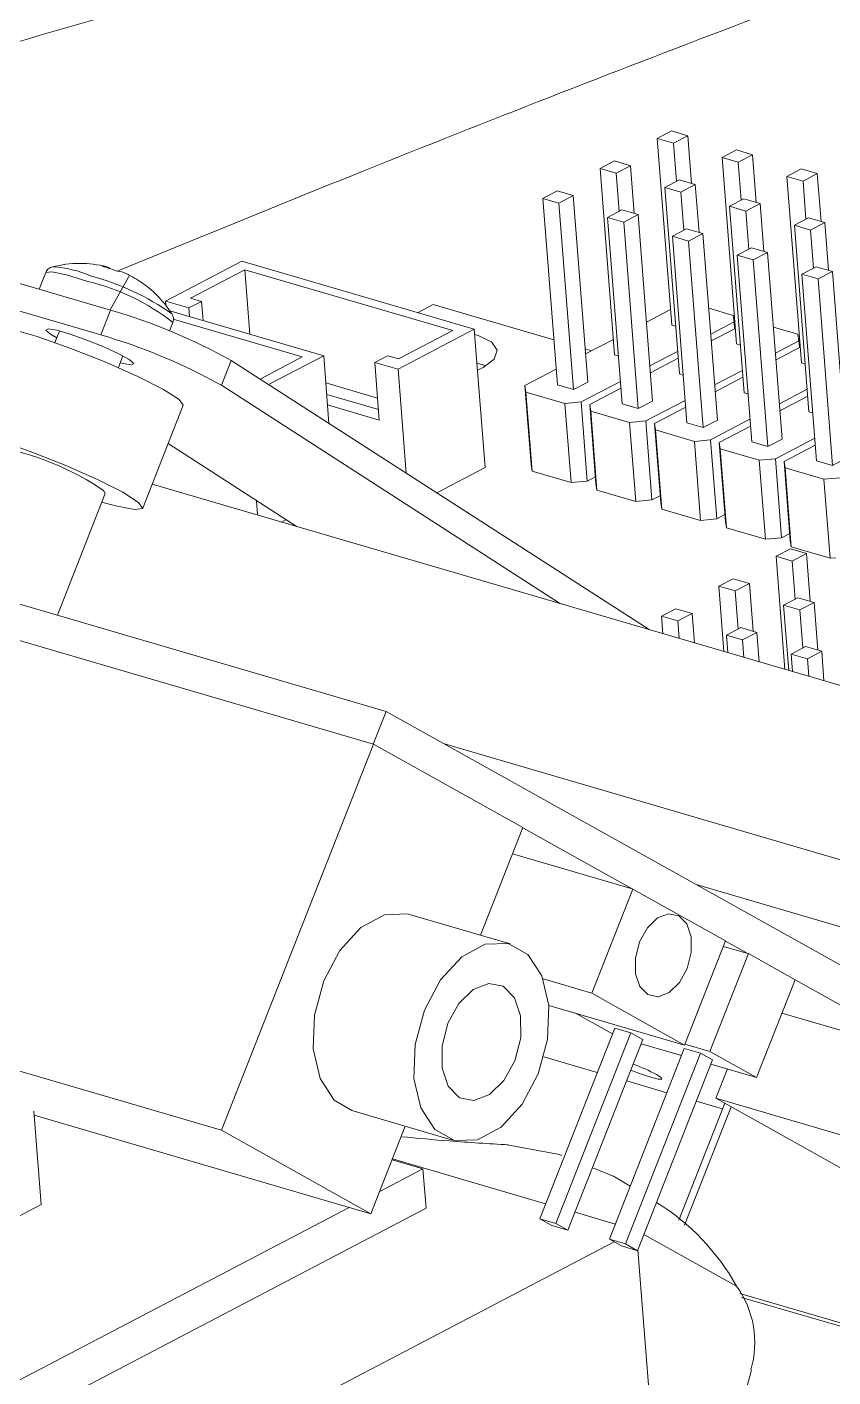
# Model space of a CAD drawing. Header units: inches. Extents: x 0 to 46.8, y 0 to 33.1.
# Drawn here: x 22.168 to 22.354, y 15.9044 to 16.2161 of the extents above; entities that cross this region are included whole.
import ezdxf

# ---------------------------------------------------------------- set-up
doc = ezdxf.new("R2010")
doc.units = ezdxf.units.IN
doc.header["$MEASUREMENT"] = 0

msp = doc.modelspace()

# ---------------------------------------------------------------- linework, layer by layer
at = {"color": 7, "linetype": 'Continuous', "lineweight": 15}
for p, q in [((22.3167824841, 16.1920836624), (22.3134801042, 16.1903544805)), ((22.3134801042, 16.1903544805), (22.3172174299, 16.1892609008)), ((22.316839151, 16.147286975), (22.3134801042, 16.1903544805)), ((22.3205198098, 16.1909900827), (22.3167824841, 16.1920836624)), ((22.3172174299, 16.1892609008), (22.3205198098, 16.1909900827)), ((22.3213803916, 16.1799562642), (22.3205198098, 16.1909900827)), ((22.3179031955, 16.1804684609), (22.3172174299, 16.1892609008)), ((22.3317317894, 16.1877093428), (22.3284294095, 16.1859801608)), ((22.3354691151, 16.186615763), (22.3317317894, 16.1877093428)), ((22.3321667352, 16.1848865811), (22.3354691151, 16.186615763)), ((22.3363296969, 16.1755819445), (22.3354691151, 16.186615763)), ((22.3035729258, 16.1851669144), (22.3002705459, 16.1834377324)), ((22.3002705459, 16.1834377324), (22.3040078715, 16.1823441527)), ((22.3036295927, 16.140370227), (22.3002705459, 16.1834377324)), ((22.3073102514, 16.1840733347), (22.3035729258, 16.1851669144)), ((22.3040078715, 16.1823441527), (22.3073102514, 16.1840733347)), ((22.3081708333, 16.1730395161), (22.3073102514, 16.1840733347)), ((22.3284294095, 16.1859801608), (22.3321667352, 16.1848865811)), ((22.3317884563, 16.1429126553), (22.3284294095, 16.1859801608)), ((22.3328525008, 16.1760941412), (22.3321667352, 16.1848865811)), ((22.3046936372, 16.1735517128), (22.3040078715, 16.1823441527)), ((22.3185222311, 16.1807925947), (22.3152198512, 16.1790634128)), ((22.3222595567, 16.179699015), (22.3185222311, 16.1807925947)), ((22.346681092, 16.1833350239), (22.3433787121, 16.181605842)), ((22.3433787121, 16.181605842), (22.3471160391, 16.1805122619)), ((22.3467377589, 16.1385383365), (22.3433787121, 16.181605842)), ((22.350418419, 16.1822414438), (22.346681092, 16.1833350239)), ((22.3471160391, 16.1805122619), (22.350418419, 16.1822414438)), ((22.3478018048, 16.171719822), (22.3471160391, 16.1805122619)), ((22.3512790008, 16.1712076253), (22.350418419, 16.1822414438)), ((22.2903633674, 16.1782501663), (22.2870609876, 16.1765209844)), ((22.2941006931, 16.1771565866), (22.2903633674, 16.1782501663)), ((22.2907983132, 16.1754274047), (22.2941006931, 16.1771565866)), ((22.2974597399, 16.1340890811), (22.2941006931, 16.1771565866)), ((22.3152198512, 16.1790634128), (22.3189571768, 16.1779698331)), ((22.318578898, 16.1359959073), (22.3152198512, 16.1790634128)), ((22.3189571768, 16.1779698331), (22.3222595567, 16.179699015)), ((22.3196429425, 16.1691773932), (22.3189571768, 16.1779698331)), ((22.3231201385, 16.1686651965), (22.3222595567, 16.179699015)), ((22.2870609876, 16.1765209844), (22.2907983132, 16.1754274047)), ((22.2904200343, 16.1334534789), (22.2870609876, 16.1765209844)), ((22.29415736, 16.1323598992), (22.2907983132, 16.1754274047)), ((22.3334715336, 16.1764182759), (22.3301691537, 16.1746890939)), ((22.3301691537, 16.1746890939), (22.3339064807, 16.1735955138)), ((22.3335282005, 16.1316215884), (22.3301691537, 16.1746890939)), ((22.3372088606, 16.1753246958), (22.3334715336, 16.1764182759)), ((22.3339064807, 16.1735955138), (22.3372088606, 16.1753246958)), ((22.3380694425, 16.1642908772), (22.3372088606, 16.1753246958)), ((22.3053126727, 16.1738758467), (22.3020102928, 16.1721466647)), ((22.3020102928, 16.1721466647), (22.3057476185, 16.171053085)), ((22.3053693396, 16.1290791593), (22.3020102928, 16.1721466647)), ((22.3090499984, 16.172782267), (22.3053126727, 16.1738758467)), ((22.3057476185, 16.171053085), (22.3090499984, 16.172782267)), ((22.3091066653, 16.1279855795), (22.3057476185, 16.171053085)), ((22.3124090452, 16.1297147615), (22.3090499984, 16.172782267)), ((22.3345922464, 16.1648030739), (22.3339064807, 16.1735955138)), ((22.3484208382, 16.1720439564), (22.3451184583, 16.1703147745)), ((22.3521581639, 16.1709503767), (22.3484208382, 16.1720439564)), ((22.348855784, 16.1692211948), (22.3521581639, 16.1709503767)), ((22.3530187457, 16.1599165582), (22.3521581639, 16.1709503767)), ((22.3202619753, 16.1695015278), (22.3169595954, 16.1677723459)), ((22.3239993023, 16.1684079477), (22.3202619753, 16.1695015278)), ((22.3206969224, 16.1666787658), (22.3239993023, 16.1684079477)), ((22.3273583491, 16.1253404422), (22.3239993023, 16.1684079477)), ((22.3451184583, 16.1703147745), (22.348855784, 16.1692211948)), ((22.3484775051, 16.127247269), (22.3451184583, 16.1703147745)), ((22.3495415496, 16.1604287549), (22.348855784, 16.1692211948)), ((22.3169595954, 16.1677723459), (22.3206969224, 16.1666787658)), ((22.3203186422, 16.1247048404), (22.3169595954, 16.1677723459)), ((22.3240559692, 16.1236112603), (22.3206969224, 16.1666787658)), ((22.3352112799, 16.1651272084), (22.3319089, 16.1633980264)), ((22.3389486055, 16.1640336287), (22.3352112799, 16.1651272084)), ((22.217578461, 16.1619962722), (22.2000097403, 16.152796993)), ((22.2712464552, 16.146292468), (22.217578461, 16.1619962722)), ((22.3319089, 16.1633980264), (22.3356462256, 16.1623044467)), ((22.3352679468, 16.1203305209), (22.3319089, 16.1633980264)), ((22.3356462256, 16.1623044467), (22.3389486055, 16.1640336287)), ((22.3390052724, 16.1192369412), (22.3356462256, 16.1623044467)), ((22.3423076523, 16.1209661232), (22.3389486055, 16.1640336287)), ((22.1873279583, 16.1507288907), (22.1569466877, 16.1596187613)), ((22.1723585581, 16.1594163254), (22.1708402578, 16.1555533865)), ((22.1870758183, 16.1604996844), (22.1870352694, 16.1603364874)), ((22.1915478178, 16.1584984473), (22.1872465903, 16.1507526915)), ((22.2183052926, 16.1600584763), (22.2057562064, 16.1534875627)), ((22.2662925656, 16.1460169093), (22.2183052926, 16.1600584763)), ((22.2194670773, 16.1451628307), (22.2183052926, 16.1600584763)), ((22.3501605835, 16.1607528892), (22.3468582036, 16.1590237073)), ((22.3468582036, 16.1590237073), (22.3505955295, 16.1579301275)), ((22.3502172504, 16.1159562018), (22.3468582036, 16.1590237073)), ((22.3538979094, 16.1596593094), (22.3501605835, 16.1607528892)), ((22.3505955295, 16.1579301275), (22.3538979094, 16.1596593094)), ((22.3572569562, 16.1165918039), (22.3538979094, 16.1596593094)), ((22.3539545763, 16.114862622), (22.3505955295, 16.1579301275)), ((22.1850739414, 16.1449940551), (22.1546926707, 16.1538839257)), ((22.2000097403, 16.152796993), (22.2000877843, 16.1517963639)), ((22.2000097403, 16.152796993), (22.2053914813, 16.1512222405)), ((22.2082975895, 16.1527439279), (22.2053914813, 16.1512222405)), ((22.2057562064, 16.1534875627), (22.2082975895, 16.1527439279)), ((22.2086418214, 16.1483304112), (22.2082975895, 16.1527439279)), ((22.1850739414, 16.1449940551), (22.1873279583, 16.1507288907)), ((22.2365002077, 16.1401787518), (22.2009831112, 16.1505714176)), ((22.2053914813, 16.1512222405), (22.2055463856, 16.149236158)), ((22.2617940729, 16.1520304564), (22.2581527678, 16.1501238075)), ((22.2896058356, 16.1438924501), (22.2617940729, 16.1520304564)), ((22.3109849391, 16.1479737339), (22.3165579861, 16.1508918755)), ((22.3309862364, 16.1495087677), (22.3253445862, 16.1511595722)), ((22.3309862364, 16.1495087677), (22.3312167526, 16.1480127004)), ((22.2008956846, 16.145920609), (22.2016717171, 16.1478950721)), ((22.231546303, 16.1399031896), (22.2017673009, 16.1486168303)), ((22.2536777344, 16.1370931889), (22.2712464552, 16.146292468)), ((22.2537434794, 16.1394459957), (22.2662925656, 16.1460169093)), ((22.2712464552, 16.146292468), (22.2737372735, 16.1143568206)), ((22.316839151, 16.147286975), (22.3177183154, 16.1470297225)), ((22.3258108046, 16.1451820547), (22.3312167526, 16.1480127004)), ((22.3259342444, 16.1435994142), (22.3315072914, 16.1465175558)), ((22.3312167526, 16.1480127004), (22.3313401897, 16.1464300706)), ((22.3459355416, 16.145134448), (22.3402938915, 16.1467852526)), ((22.175505437, 16.1458973659), (22.1744523464, 16.1432179988)), ((22.2969499989, 16.1406248019), (22.3033484278, 16.1439751274)), ((22.3317884563, 16.1429126553), (22.332667618, 16.1426554036)), ((22.3407601099, 16.140807735), (22.3461660579, 16.1436383808)), ((22.3459355416, 16.145134448), (22.3461660579, 16.1436383808)), ((22.3461660579, 16.1436383808), (22.346289495, 16.1420557509)), ((22.2508972456, 16.0580767414), (21.9683907142, 16.1407410425)), ((22.1891089162, 16.1374573671), (22.1901620261, 16.1401367444)), ((22.2218087034, 16.1348044179), (22.231546303, 16.1399031896)), ((22.2237938159, 16.1335254703), (22.2365002077, 16.1401787518)), ((22.2365002077, 16.1401787518), (22.2377188544, 16.1245540596)), ((22.2512020962, 16.1401896304), (22.2482959879, 16.138667943)), ((22.2512020962, 16.1401896304), (22.2537434794, 16.1394459957)), ((22.2983205377, 16.1413424392), (22.2968606958, 16.1417696038)), ((22.3036295927, 16.140370227), (22.3045087571, 16.1401129745)), ((22.3117758644, 16.1378331227), (22.3181742933, 16.1411834482)), ((22.3408835469, 16.1392250954), (22.3464565939, 16.142143237)), ((22.2151338285, 16.139104807), (22.2128798116, 16.1333699714)), ((22.3116068199, 16.0769505628), (22.2151338285, 16.139104807)), ((22.2493350151, 16.1253462152), (22.2482959879, 16.138667943)), ((22.2482959879, 16.138667943), (22.2536777344, 16.1370931889)), ((22.2536777344, 16.1370931889), (22.2555518203, 16.1130648825)), ((22.2829500284, 16.1332941807), (22.2901388694, 16.1370583794)), ((22.3118993042, 16.1362504823), (22.318297733, 16.1396008078)), ((22.3267251697, 16.1334588031), (22.3331235985, 16.1368091286)), ((22.3467377589, 16.1385383365), (22.3476169232, 16.138281084)), ((22.2489401719, 16.1304087455), (22.2369894847, 16.1339056388)), ((22.29415736, 16.1323598992), (22.2974597399, 16.1340890811)), ((22.2958811753, 16.1295103949), (22.3049647349, 16.1342667002)), ((22.318578898, 16.1359959073), (22.3194580596, 16.1357386556)), ((22.3268486067, 16.1318761634), (22.3332470356, 16.1352264889)), ((22.2911691267, 16.0829308476), (22.2128798116, 16.1333699714)), ((22.249145691, 16.1277736578), (22.2371950037, 16.1312705511)), ((22.2829500284, 16.1332941807), (22.2831805446, 16.1317981135)), ((22.2829500284, 16.1332941807), (22.2843733532, 16.1150452393)), ((22.292150124, 16.1291735228), (22.2831805446, 16.1317981135)), ((22.2831805446, 16.1317981135), (22.2846038694, 16.113549172)), ((22.2904200343, 16.1334534789), (22.29415736, 16.1323598992)), ((22.2978993337, 16.1289198611), (22.3050881747, 16.1326840597)), ((22.3335282005, 16.1316215884), (22.3344073649, 16.1313643359)), ((22.3416744736, 16.1290844838), (22.3480729025, 16.1324348093)), ((22.3417979106, 16.1275018442), (22.3481963395, 16.1308521697)), ((22.1947438604, 16.1049763143), (22.2040871474, 16.1287481448)), ((22.2373843278, 16.1288431085), (22.2493350151, 16.1253462152)), ((22.292150124, 16.1291735228), (22.2958811753, 16.1295103949)), ((22.292150124, 16.1291735228), (22.2935734488, 16.1109245814)), ((22.2958811753, 16.1295103949), (22.2973045001, 16.1112614534)), ((22.2978993337, 16.1289198611), (22.2981298472, 16.1274237946)), ((22.2978993337, 16.1289198611), (22.2993226585, 16.1106709197)), ((22.3070994293, 16.1247992031), (22.2981298472, 16.1274237946)), ((22.2981298472, 16.1274237946), (22.299553172, 16.1091748532)), ((22.3053693396, 16.1290791593), (22.3091066653, 16.1279855795)), ((22.3091066653, 16.1279855795), (22.3124090452, 16.1297147615)), ((22.3108304806, 16.1251360752), (22.3199140402, 16.1298923805)), ((22.3128486362, 16.1245455422), (22.3200374773, 16.1283097409)), ((22.3070994293, 16.1247992031), (22.3108304806, 16.1251360752)), ((22.3070994293, 16.1247992031), (22.3085227541, 16.1065502617)), ((22.3108304806, 16.1251360752), (22.3122538054, 16.1068871338)), ((22.3128486362, 16.1245455422), (22.3130791525, 16.1230494749)), ((22.3128486362, 16.1245455422), (22.314271961, 16.1062966008)), ((22.3203186422, 16.1247048404), (22.3240559692, 16.1236112603)), ((22.3240559692, 16.1236112603), (22.3273583491, 16.1253404422)), ((22.3257797845, 16.1207617559), (22.3348633441, 16.1255180613)), ((22.3484775051, 16.127247269), (22.3493566675, 16.1269900171)), ((22.3220487346, 16.1204248835), (22.3130791525, 16.1230494749)), ((22.3130791525, 16.1230494749), (22.3145024773, 16.1048005335)), ((22.3277979401, 16.120171223), (22.3349867812, 16.1239354216)), ((22.3407290881, 16.1163874368), (22.3498126477, 16.1211437421)), ((22.200611936, 16.1199062586), (22.2304065853, 16.1007105888)), ((22.3220487346, 16.1204248835), (22.3257797845, 16.1207617559)), ((22.3220487346, 16.1204248835), (22.3234720593, 16.102175942)), ((22.3257797845, 16.1207617559), (22.3272031093, 16.1025128145)), ((22.3277979401, 16.120171223), (22.328028455, 16.1186751561)), ((22.3277979401, 16.120171223), (22.3292212649, 16.1019222815)), ((22.3369980378, 16.1160505644), (22.328028455, 16.1186751561)), ((22.328028455, 16.1186751561), (22.3294517798, 16.1004262147)), ((22.3352679468, 16.1203305209), (22.3390052724, 16.1192369412)), ((22.3390052724, 16.1192369412), (22.3423076523, 16.1209661232)), ((22.3427472441, 16.1157969037), (22.3499360851, 16.1195611024)), ((22.2843733532, 16.1150452393), (22.2846038694, 16.113549172)), ((22.3369980378, 16.1160505644), (22.3407290881, 16.1163874368)), ((22.3369980378, 16.1160505644), (22.3384213626, 16.097801623)), ((22.3407290881, 16.1163874368), (22.3421524129, 16.0981384954)), ((22.3427472441, 16.1157969037), (22.3429777593, 16.1143008367)), ((22.3427472441, 16.1157969037), (22.3441705689, 16.0975479623)), ((22.3502172504, 16.1159562018), (22.3539545763, 16.114862622)), ((22.3539545763, 16.114862622), (22.3572569562, 16.1165918039)), ((22.2625989969, 16.1085246306), (22.2737372735, 16.1143568206)), ((22.2935734488, 16.1109245814), (22.2846038694, 16.113549172)), ((22.2973045001, 16.1112614534), (22.2991992187, 16.1122535601)), ((22.3519473417, 16.1116762451), (22.3429777593, 16.1143008367)), ((22.3429777593, 16.1143008367), (22.3444010841, 16.0960518953)), ((22.3519473417, 16.1116762451), (22.3556783924, 16.1120131174)), ((22.1969186291, 16.1105095074), (22.4297847019, 16.0423705123)), ((22.2935734488, 16.1109245814), (22.2973045001, 16.1112614534)), ((22.2993226585, 16.1106709197), (22.299553172, 16.1091748532)), ((22.3085227541, 16.1065502617), (22.299553172, 16.1091748532)), ((22.3519473417, 16.1116762451), (22.3533706665, 16.0934273037)), ((22.1750418275, 16.0802728302), (22.1860884, 16.1083782578)), ((22.2209548565, 16.1068000217), (22.2212201468, 16.1033986429)), ((22.3085227541, 16.1065502617), (22.3122538054, 16.1068871338)), ((22.3122538054, 16.1068871338), (22.314148524, 16.1078792405)), ((22.314271961, 16.1062966008), (22.3145024773, 16.1048005335)), ((22.2266851294, 16.1017995288), (22.2278056807, 16.1023862684)), ((22.3234720593, 16.102175942), (22.3145024773, 16.1048005335)), ((22.3234720593, 16.102175942), (22.3272031093, 16.1025128145)), ((22.3272031093, 16.1025128145), (22.3290978279, 16.1035049212)), ((22.3292212649, 16.1019222815), (22.3294517798, 16.1004262147)), ((22.3384213626, 16.097801623), (22.3294517798, 16.1004262147)), ((22.3384213626, 16.097801623), (22.3421524129, 16.0981384954)), ((22.3421524129, 16.0981384954), (22.3440471315, 16.099130602)), ((22.3441705689, 16.0975479623), (22.3444010841, 16.0960518953)), ((22.3442081309, 16.0956192794), (22.3409057413, 16.0938900923)), ((22.3409057413, 16.0938900923), (22.344643067, 16.0927965126)), ((22.3429420745, 16.0677815582), (22.3409057413, 16.0938900923)), ((22.3479454566, 16.0945256996), (22.3442081309, 16.0956192794)), ((22.3533706665, 16.0934273037), (22.3444010841, 16.0960518953)), ((22.344643067, 16.0927965126), (22.3479454566, 16.0945256996)), ((22.3488060384, 16.0834918811), (22.3479454566, 16.0945256996)), ((22.3533706665, 16.0934273037), (22.354681626, 16.0935456689)), ((22.3453288327, 16.0840040727), (22.344643067, 16.0927965126)), ((22.3309985726, 16.0887025313), (22.327696183, 16.0869733443)), ((22.327696183, 16.0869733443), (22.3314335086, 16.0858797646)), ((22.3288719343, 16.0718986287), (22.327696183, 16.0869733443)), ((22.3347358982, 16.0876089516), (22.3309985726, 16.0887025313)), ((22.3314335086, 16.0858797646), (22.3347358982, 16.0876089516)), ((22.33559648, 16.0765751331), (22.3347358982, 16.0876089516)), ((22.3321192743, 16.0770873247), (22.3314335086, 16.0858797646)), ((22.3459478751, 16.0843282125), (22.3426454855, 16.0825990255)), ((22.3496852008, 16.0832346327), (22.3459478751, 16.0843282125)), ((22.3177890094, 16.0817857807), (22.3144866198, 16.0800565937)), ((22.321526335, 16.080692201), (22.3177890094, 16.0817857807)), ((22.3182239454, 16.078963014), (22.321526335, 16.080692201)), ((22.3220566505, 16.0738928427), (22.321526335, 16.080692201)), ((22.3426454855, 16.0825990255), (22.3463828112, 16.0815054457)), ((22.3438212368, 16.0675243099), (22.3426454855, 16.0825990255)), ((22.3463828112, 16.0815054457), (22.3496852008, 16.0832346327)), ((22.3470685769, 16.0727130058), (22.3463828112, 16.0815054457)), ((22.3505457826, 16.0722008142), (22.3496852008, 16.0832346327)), ((22.3144866198, 16.0800565937), (22.3182239454, 16.078963014)), ((22.3148017893, 16.0760156967), (22.3144866198, 16.0800565937)), ((22.3185391149, 16.074922117), (22.3182239454, 16.078963014)), ((22.3327383119, 16.0774114619), (22.3294359224, 16.0756822749)), ((22.3364756376, 16.0763178822), (22.3327383119, 16.0774114619)), ((22.2479584157, 16.050520595), (22.1657372517, 16.0745793487)), ((22.3294359224, 16.0756822749), (22.333173248, 16.0745886952)), ((22.3297510918, 16.0716413778), (22.3294359224, 16.0756822749)), ((22.333173248, 16.0745886952), (22.3364756376, 16.0763178822)), ((22.3334884174, 16.0705477981), (22.333173248, 16.0745886952)), ((22.337005953, 16.0695185238), (22.3364756376, 16.0763178822)), ((22.3476876145, 16.073037143), (22.3443852249, 16.071307956)), ((22.3443852249, 16.071307956), (22.3481225505, 16.0702143763)), ((22.3447003944, 16.067267059), (22.3443852249, 16.071307956)), ((22.3514249401, 16.0719435633), (22.3476876145, 16.073037143)), ((22.3481225505, 16.0702143763), (22.3514249401, 16.0719435633)), ((22.3519552556, 16.0651442049), (22.3514249401, 16.0719435633)), ((22.34843772, 16.0661734793), (22.3481225505, 16.0702143763)), ((22.2479305768, 16.0505287483), (22.2508972456, 16.0580767414)), ((22.4785469382, 15.9308261289), (22.2508972456, 16.0580767414)), ((22.2129119851, 15.9613531538), (22.2479584157, 16.050520595)), ((22.2824298405, 16.031251905), (22.2479584157, 16.050520595)), ((22.2643550248, 16.0505541786), (22.4156061597, 16.0062965492)), ((22.2726615061, 16.0063987102), (22.2824298405, 16.031251905)), ((22.3076891225, 16.0170927758), (22.2824170016, 16.0312192448)), ((22.3076891225, 16.0170927758), (22.2800441188, 16.0251819866)), ((22.2983862368, 15.9929997009), (22.3078386098, 16.0170490342)), ((22.3078386098, 16.0170490342), (22.3076891225, 16.0170927758)), ((22.3292442359, 16.005083787), (22.3078386098, 16.0170490342)), ((22.3224342276, 16.0180893405), (22.4101528767, 15.9924219664)), ((22.2795141423, 16.0043935353), (22.2562679643, 16.0111956048)), ((22.3197918899, 15.9810344956), (22.3292442359, 16.005083787)), ((22.3343482098, 16.0021909788), (22.3287509861, 16.0038287838)), ((22.3343482098, 16.0021909788), (22.3292314163, 16.0050511369)), ((22.325627017, 15.9795778952), (22.3344976972, 16.0021472373)), ((22.3344976972, 16.0021472373), (22.3343482098, 16.0021909788)), ((22.3452839127, 15.9961180112), (22.3344976972, 16.0021472373)), ((22.2983862368, 15.9929997009), (22.2871452197, 15.9962889375)), ((22.3364132347, 15.9735486423), (22.3452839127, 15.9961180112)), ((22.3773818765, 15.9781361966), (22.3452710834, 15.9960853561)), ((22.2884486865, 15.9902058376), (22.3197918899, 15.9810344956)), ((22.3197918899, 15.9810344956), (22.2983862368, 15.9929997009)), ((22.2944276776, 15.9884563213), (22.3031264293, 15.983593922)), ((22.3773818765, 15.9781361966), (22.3422560605, 15.9884143697)), ((22.2129119851, 15.9613531538), (22.1306908211, 15.9854119075)), ((22.2863506405, 15.9409118806), (22.3036557324, 15.9849406209)), ((22.307393069, 15.983847038), (22.3036557324, 15.9849406209)), ((22.2900879771, 15.9398182977), (22.307393069, 15.983847038)), ((22.2928679332, 15.9382643607), (22.310173025, 15.982293101)), ((22.310173025, 15.982293101), (22.307393069, 15.983847038)), ((22.3097971458, 15.9813367822), (22.3190893463, 15.9786177893)), ((22.325627017, 15.9795778952), (22.3198803059, 15.9812594416)), ((22.2873060874, 15.9783394397), (22.2996424313, 15.9747296992)), ((22.3024211419, 15.9362094875), (22.3197262337, 15.9802382278)), ((22.3061584785, 15.9351159046), (22.3234635703, 15.9791446449)), ((22.3234635703, 15.9791446449), (22.3197262337, 15.9802382278)), ((22.3262435263, 15.9775907079), (22.3234635703, 15.9791446449)), ((22.3364132347, 15.9735486423), (22.325627017, 15.9795778952)), ((22.3089384345, 15.9335619676), (22.3262435263, 15.9775907079)), ((22.3258676472, 15.9766343891), (22.3364132347, 15.9735486423)), ((22.3270167066, 15.9687399276), (22.3296809945, 15.9755185824)), ((22.3064207321, 15.9727462991), (22.3157129326, 15.9700273062)), ((22.371266643, 15.9557919435), (22.3270167066, 15.9687399276)), ((22.3270167066, 15.9687399276), (22.3555946169, 15.9527655534)), ((22.1696311142, 15.965795787), (22.1713160343, 15.9441928406)), ((22.2430125882, 15.9658951394), (22.2662587661, 15.95909307)), ((22.3184490437, 15.9405987685), (22.3290606153, 15.9675974231)), ((22.3197485569, 15.9394351114), (22.3305010316, 15.9667922665)), ((22.3224912335, 15.968043906), (22.3285404053, 15.9662738564)), ((22.1697077769, 15.9648131329), (22.2473833905, 15.9420844537)), ((22.2473833905, 15.9420844537), (22.2553258443, 15.9622921463)), ((22.2473833905, 15.9420844537), (22.2129119851, 15.9613531538)), ((22.2594011016, 15.9524893819), (22.2522907188, 15.9545699526)), ((22.2523632325, 15.9547545075), (22.2877245491, 15.9444074245)), ((22.249418501, 15.9472623234), (22.2594011016, 15.9524893819)), ((22.2594011016, 15.9524893819), (22.260112764, 15.9433649112)), ((22.0900772486, 15.9016548391), (22.1713160343, 15.9441928406)), ((22.1350991317, 15.8874027692), (22.2423452828, 15.9435586668)), ((22.1358107941, 15.8782782985), (22.260112764, 15.9433649112)), ((22.2900879771, 15.9398182977), (22.2863506405, 15.9409118806)), ((22.2863506405, 15.9409118806), (22.2891305966, 15.9393579436)), ((22.2945028499, 15.9424240243), (22.3037950504, 15.9397050314)), ((22.2891305966, 15.9393579436), (22.2928679332, 15.9382643607)), ((22.2928679332, 15.9382643607), (22.2900879771, 15.9398182977)), ((22.3317866944, 15.9253907223), (22.3104111292, 15.9373089079)), ((22.3035354607, 15.9355866151), (22.1963929401, 15.8794849802)), ((22.3024211419, 15.9362094875), (22.3052010979, 15.9346555505)), ((22.3061584785, 15.9351159046), (22.3024211419, 15.9362094875)), ((22.3052010979, 15.9346555505), (22.3089384345, 15.9335619676)), ((22.3089384345, 15.9335619676), (22.3061584785, 15.9351159046)), ((22.3155061551, 15.8506824194), (22.3090248258, 15.9337817927)), ((22.3798579042, 15.9098262053), (22.3325547692, 15.9236675865)), ((22.3713569967, 15.911543553), (22.3329495196, 15.9227819737)), ((22.3301526263, 15.8878459348), (22.3352359713, 15.9060077885))]:
    msp.add_line(p, q, dxfattribs=at)
at = {"color": 8, "linetype": 'Continuous', "lineweight": 15, "flags": 128}
msp.add_lwpolyline([(22.1723585581, 16.1594163254), (22.172360895, 16.1594220372), (22.173740238, 16.159596193), (22.1771405477, 16.1588659701), (22.1820441804, 16.1573425074)], dxfattribs=at)
at = {"color": 7, "linetype": 'Continuous', "lineweight": 15, "flags": 128}
for points in [[(22.2040871474, 16.1287481448), (22.2031335137, 16.1300976218), (22.1995064464, 16.1324252717), (22.1936255162, 16.1354123884), (22.1861999995, 16.13869875), (22.1781255827, 16.1418879132), (22.1703761037, 16.1445952643), (22.1638863191, 16.1464942417), (22.1594389655, 16.1473558085), (22.1575704361, 16.1470760531), (22.1575524714, 16.1470381486)], [(22.1748950129, 16.1443443143), (22.1734346011, 16.1451881125), (22.1723980773, 16.1460775008), (22.172903813, 16.1463827899), (22.1748748029, 16.1460574411), (22.1780110059, 16.1451510266), (22.1818349443, 16.1438014776), (22.1857645072, 16.1422143208), (22.1892013987, 16.1406311313), (22.1916224245, 16.1392929453)], [(22.2719801341, 16.1368855966), (22.2733117572, 16.1375008928), (22.2758579085, 16.1394378345), (22.2765370786, 16.1415127557), (22.2752459057, 16.143409777), (22.2721809232, 16.1448400879), (22.2713424934, 16.1450611159)], [(22.1916224245, 16.1392929453), (22.1926589483, 16.138403557), (22.1921532345, 16.1380982615), (22.1901822226, 16.1384236167), (22.1895516021, 16.1385836928)], [(22.2739269962, 16.1378452766), (22.2726933205, 16.1382704653), (22.2718548906, 16.1384914932)], [(22.185300595, 16.1063738722), (22.1884100105, 16.1055202479), (22.1928573836, 16.1046586913), (22.1947259109, 16.1049384735), (22.1937902247, 16.106325818), (22.1901631594, 16.1086534412), (22.1842822292, 16.1116405579), (22.1768567146, 16.1149268927), (22.1687822743, 16.1181160993), (22.1610328146, 16.1208234606), (22.1545430301, 16.122722438), (22.150095657, 16.1235839946), (22.1482271512, 16.1233041958), (22.1491628374, 16.1219168512), (22.1527899031, 16.1195892383), (22.1527899031, 16.1195892383)], [(22.1832117357, 16.1106874989), (22.1856588889, 16.1090816414), (22.1860884, 16.1083782578)], [(22.2562679643, 16.0111956048), (22.2558112577, 16.0113167234), (22.2505099329, 16.0111174343), (22.2451037375, 16.0081955917), (22.2402446818, 16.0029036586), (22.2365189067, 15.9958799179), (22.234375739, 15.9879714868), (22.2340737024, 15.9801322805), (22.2356492308, 15.9733078456), (22.2389122777, 15.9683212673), (22.2430125882, 15.9658951394)], [(22.3094180948, 16.0048362573), (22.3084652987, 16.0011194391), (22.3084906803, 15.9975027656), (22.3094903716, 15.9945368837), (22.3113121633, 15.9926732599), (22.313678732, 15.9921956942), (22.3162297506, 15.99317682), (22.3185768921, 15.9954673192), (22.3203627905, 15.9987184375), (22.3213155672, 16.0024352454), (22.3212901857, 16.0060519189), (22.3202905137, 16.009017811), (22.3184687047, 16.0108813979), (22.3161021533, 16.0113590005), (22.3135511347, 16.0103778747), (22.3112039932, 16.0080873755), (22.3094180948, 16.0048362573)], [(22.2597650847, 15.9890778484), (22.257621917, 15.9811694173), (22.2573198804, 15.9733302111), (22.2588954087, 15.9665057761), (22.2621584557, 15.9615191978), (22.2667154748, 15.9589719246), (22.2720167976, 15.9591712405), (22.277422995, 15.9620930563), (22.2822820487, 15.9673850161), (22.2860078431, 15.974408767), (22.2881509915, 15.982317188), (22.2884530301, 15.9901563675), (22.2868774997, 15.9969808292), (22.2836144527, 16.0019674075), (22.2790574357, 16.004514654), (22.2737561108, 16.0043153648), (22.2683499155, 16.0013935222), (22.2634908598, 15.9961015891), (22.2597650847, 15.9890778484)], [(22.26515818, 15.986063201), (22.2638126176, 15.9808141599), (22.2638484565, 15.9757065768), (22.2652602626, 15.9715180163), (22.2678330873, 15.968886168), (22.271175231, 15.9682117007), (22.2747778877, 15.9695972839), (22.2780926044, 15.9728320132), (22.2806147305, 15.9774233775), (22.2819602909, 15.9826724453), (22.2819244519, 15.9877800285), (22.2805126458, 15.991968589), (22.2779398211, 15.9946004373), (22.2745976775, 15.9952749046), (22.2709950228, 15.9938892946), (22.267680304, 15.9906545921), (22.26515818, 15.986063201)], [(22.3073997587, 15.9752371977), (22.309789615, 15.9743284719), (22.3120224961, 15.9735984492), (22.3136797935, 15.9731901659), (22.314509198, 15.9731657853), (22.314384445, 15.973528998), (22.3133245255, 15.9742245252)], [(22.2914919096, 15.9555102008), (22.2909220231, 15.955735488), (22.2788418833, 15.9580087757)], [(22.3072325496, 15.9484509285), (22.3034139038, 15.9507971479), (22.2985496284, 15.9527201041)]]:
    msp.add_lwpolyline(points, dxfattribs=at)
at = {"color": 7, "linetype": 'Continuous', "lineweight": 15}
for centre, radius, start, end in [((22.1802023533, 16.1363221558), 0.0251968503937001, 75.7001441834, 104.5450401379), ((22.1726240707, 16.1356606398), 0.0250819972474769, 65.9685842518, 87.1426544247), ((22.1682375862, 16.1030627934), 0.0573940495365151, 54.6507821362, 75.2622044944), ((22.1855871569, 16.157444921), 0.003398189494808, 64.0188866114, 93.4359668278), ((22.1795603511, 16.1386417012), 0.0229464672055611, 66.9860333209, 75.2992416197), ((22.1886319228, 16.1556892642), 0.0040738256760534, 64.8430685051, 91.4139514462), ((22.1817247519, 16.1394870194), 0.0216847838389313, 54.8948996743, 66.5225782126), ((22.1922920196, 16.1534189597), 0.0042574176134234, 54.8610105142, 63.4469682096), ((22.1802023533, 16.1363221558), 0.0251968503936996, 32.541260698, 54.7560502922), ((22.1496464364, 16.021522115), 0.1345893309143071, 60.8844867725, 73.7413432129), ((22.1473924194, 16.0157872794), 0.134589330914139, 60.8844867725, 73.7413432129), ((22.1484727002, 16.0533609469), 0.0670308447161319, 58.7847619131, 82.8079693685), ((22.2916869928, 15.9331235708), 0.0464485873769532, 62.235508728, 69.507092475), ((22.2850252773, 15.8991801774), 0.0536061824447121, 29.2713488801, 58.1409819214), ((22.3136131062, 15.9123414837), 0.0223732415427651, 343.6330777507, 35.6795999826)]:
    msp.add_arc(centre, radius, start, end, dxfattribs=at)
at = {"color": 8, "linetype": 'Continuous', "lineweight": 15}
msp.add_arc((22.1704509464, 16.1081446324), 0.0505453655405544, 51.8532177625, 76.7404313645, dxfattribs=at)
at = {"color": 7, "linetype": 'Continuous', "lineweight": 15}
for points, knots in [([(22.41009600601569, 16.26756450607944), (22.38137638088205, 16.2600631552361), (22.32391079327202, 16.24505357443288), (22.23851686340242, 16.23301470551277), (22.15217035363416, 16.2096865047084), (22.09453280693946, 16.18912227653165), (22.06571119275542, 16.17883914887457)], [0, 0, 0, 0, 0.2498311117588553, 0.4998913312304297, 0.7499210162826733, 1, 1, 1, 1]), ([(22.18881990955989, 16.15970120318797), (22.20691699859294, 16.16712091631989), (22.25349672642774, 16.18621836440481), (22.32856874945424, 16.21555504254764), (22.41408177140134, 16.24740136144873), (22.47093071925097, 16.26271992104137), (22.49935119613885, 16.27037812379317)], [0, 0, 0, 0, 0.174795547549573, 0.4499026896935716, 0.7249900220668489, 1, 1, 1, 1]), ([(22.17418425816624, 16.16074558299995), (22.17414631166565, 16.16074965595752), (22.17385881478954, 16.16078051420683), (22.17330543857097, 16.16053007578915), (22.17258327863263, 16.15999257989024), (22.17245012126518, 16.15953613655586), (22.17241242678148, 16.15940692556171)], [0, 0, 0, 0, 0.0664962005872235, 0.5038000776920748, 0.8595346225354177, 1, 1, 1, 1]), ([(22.20163110588021, 16.14787492972963), (22.20165953742946, 16.14791833855504), (22.20186157891723, 16.14822681220126), (22.2018349058872, 16.14894580650545), (22.2015931099241, 16.14967593163513), (22.20134296300802, 16.15006389115097), (22.2011819855184, 16.15021331176246), (22.20115519820053, 16.15023817596817)], [0, 0, 0, 0, 0.0499023533235841, 0.3546182311922919, 0.6224777197989767, 0.937178736321274, 1, 1, 1, 1]), ([(22.27904236010604, 15.95801395598739), (22.27454740191794, 15.95827323434547), (22.2663940462627, 15.95874353653265), (22.2580989872144, 15.95952667726917), (22.25437700766447, 15.9598780712483)], [0, 0, 0, 0, 0.5513016208496075, 1, 1, 1, 1])]:
    msp.add_open_spline(points, degree=3, knots=knots, dxfattribs=at)

doc.saveas('drawing.dxf')
